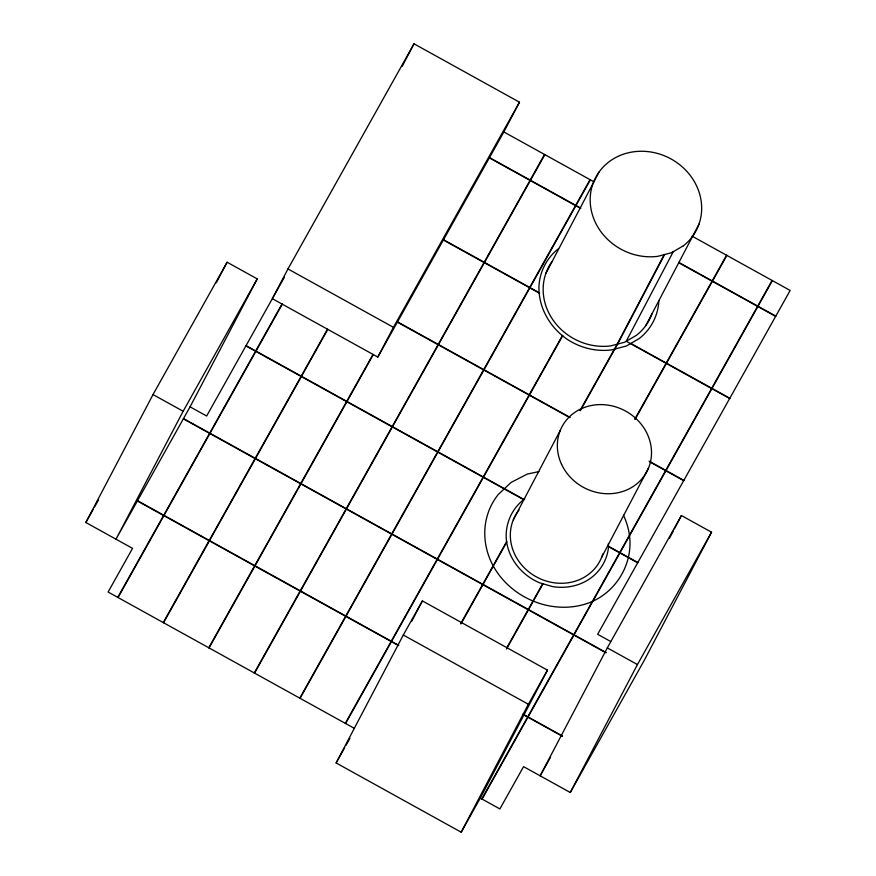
<?xml version="1.0" encoding="UTF-8"?>
<svg xmlns="http://www.w3.org/2000/svg" width="876" height="876" viewBox="0 0 876 876"><rect width="100%" height="100%" fill="white"/><g stroke="black" fill="none" stroke-linecap="round" stroke-linejoin="round"><path stroke-width="1.31" d="M354.156 728.252L108.109 592.034L132.55 548.365L85.837 522.501L153.015 394.572L227.103 262.22L257.237 278.907L190.07 406.836L115.982 539.189L183.15 411.249L257.237 278.907M216.328 282.74L227.103 262.22M287.963 268.932L272.337 298.672L377.819 357.069L503.864 131.947L519.479 102.196L413.998 43.8L287.963 268.932L393.433 327.328L377.819 357.069M402.128 66.412L413.998 43.8M545.803 273.597L599.02 172.079M336.132 762.952L403.299 635.023L422.396 600.914L547.467 670.151L480.3 798.091L461.203 832.2L336.132 762.952L344.695 747.666M411.621 621.423L422.396 600.914M513.292 519.873L560.312 430.313M664.172 254.642L617.153 344.202L580.022 410.537M664.632 254.522L617.624 344.082L580.339 410.669M673.25 251.697L626.231 341.246L666.067 363.31L634.848 419.067M645.82 325.554L699.037 224.037M601.527 557.563L648.536 468.014M461.203 832.2L528.37 704.26L547.467 670.151M480.3 798.091L499.889 808.931L523.563 766.642L570.276 792.495L644.375 660.154L711.542 532.214L681.408 515.526L607.309 647.879L540.142 775.818L550.566 757.192M669.363 538.455L673.173 531.217M674.432 528.808L681.408 515.526M570.276 792.495L637.443 664.566L711.542 532.214M85.837 522.501L93.184 509.394M94.52 507.007L98.528 499.846M284.35 277.232L206.648 416.012L190.07 406.836M117.756 597.366L163.582 515.504L137.368 500.984M281.984 304.016L255.704 350.947L246.068 345.615M118.052 597.531L163.889 515.668L209.09 540.7L163.264 622.562M282.291 304.18L256.011 351.123L301.213 376.143L327.493 329.212M163.56 622.726L209.397 540.864L254.598 565.896L208.762 647.758M327.788 329.376L301.519 376.308L346.721 401.339L373.001 354.408M209.068 647.922L254.905 566.06L300.107 591.081L254.27 672.954M373.296 354.572L347.027 401.504L392.229 426.535L438.066 344.673L397.375 322.149M393.433 327.328L519.479 102.196M544.543 154.472L530.188 180.117L489.498 157.592M254.577 673.118L300.402 591.256L345.615 616.277L299.778 698.15M544.85 154.636L530.484 180.281L575.685 205.312L590.052 179.668M300.085 698.314L345.91 616.452L391.123 641.473L345.286 723.335M590.347 179.832L575.992 205.477L580.744 208.116M562.512 335.333L529.224 394.78L484.023 369.76L529.849 287.897L539.572 293.274M345.582 723.51L391.419 641.637L398.558 645.59M562.775 335.563L529.531 394.956L569.969 417.348M346.009 745.312L349.962 738.26M460.688 623.679L482.61 584.533L437.409 559.501L391.572 641.363L398.711 645.316M506.722 541.467L482.764 584.259L437.562 559.227L483.388 477.365L523.815 499.747M460.995 623.854L482.906 584.697L528.119 609.729L506.865 647.692M506.744 542.124L483.059 584.423L528.272 609.455L542.682 583.701M726.565 255.244L712.21 280.9L678.9 262.461M506.492 649.039L528.414 609.893L573.627 634.914L527.79 716.787L523.027 714.148M543.021 583.81L528.567 609.619L573.78 634.651L619.606 552.778L608.502 546.635M635.155 419.243L666.373 363.474L711.575 388.506L665.749 470.368L649.094 461.148M726.872 255.409L712.506 281.065L757.718 306.096L772.074 280.44M481.8 798.923L527.637 717.061L522.873 714.422M482.107 799.087L527.943 717.225L562.293 736.245M772.38 280.605L758.014 306.261L775.797 316.105M524.713 498.893C510.949 508.836 504.029 526.246 506.777 542.945A52.352 47.523 27.7 0 0 539.463 582.77L552.526 586.581A52.352 47.523 27.7 0 0 608.513 547.171L608.382 543.646M538.882 471.595L527.232 474.091L511.157 482.38L498.236 494.502A74.066 67.233 27.7 0 0 491.326 562.217C507.916 597.016 550.905 615.927 587.588 603.345C616.189 593.391 634.476 562.622 629.045 532.739A74.066 67.233 27.7 0 0 623.482 515.219M503.864 131.947L593.917 181.803M692.073 236.148L790.163 290.449L597.662 634.29L610.682 641.495M489.345 157.866L530.035 180.39L484.198 262.252L443.519 239.728M580.602 208.389L575.839 205.75L530.002 287.624L539.539 292.891M678.747 262.723L712.057 281.174L666.22 363.036L630.819 343.436M775.643 316.378L757.86 306.534L712.035 388.397L729.817 398.241M443.365 240.002L484.045 262.526L438.208 344.399L397.529 321.875M729.664 398.514L711.881 388.67L666.045 470.532L683.827 480.376M569.816 417.622L529.378 395.229L483.541 477.091L524.056 499.517M650.123 462.079L665.596 470.642L619.759 552.504L608.481 546.263M683.674 480.65L665.891 470.806L620.066 552.679L637.837 562.523M245.915 345.889L255.551 351.221L209.725 433.094L183.5 418.575M637.684 562.786L619.912 552.942L574.076 634.815L606.061 652.521M153.015 394.572L183.15 411.249M607.309 647.879L637.443 664.566M183.347 418.848L209.572 433.368L163.735 515.23L137.521 500.711M605.907 652.795L573.922 635.089L528.097 716.951L562.447 735.971M403.299 635.023L528.37 704.26M652.018 313.597A56.841 51.596 27.7 0 1 636.414 335.333L624.468 342.275L610.769 345.889A56.841 51.596 27.7 0 1 553.117 320.167A56.841 51.596 27.7 0 1 552 261.628M602.787 553.982A48.005 43.581 27.7 0 1 537.163 577.306A48.005 43.581 27.7 0 1 519.052 510.062M658.851 300.786A61.189 55.538 27.7 0 1 639.283 338.519L626.417 345.987L611.678 349.885A61.189 55.538 27.7 0 1 566.476 338.804C549.602 326.901 538.379 307.29 538.959 286.408A61.189 55.538 27.7 0 1 558.527 248.664M209.868 433.532L164.042 515.395L209.244 540.426L255.08 458.553L209.868 433.532M255.858 351.396L210.021 433.259L255.234 458.29L301.059 376.417L255.858 351.396M255.376 458.728L209.55 540.591L254.752 565.622L300.588 483.749L255.376 458.728M301.366 376.581L255.529 458.455L300.742 483.475L346.567 401.613L301.366 376.581M300.884 483.924L255.047 565.787L300.26 590.807L346.086 508.945L300.884 483.924M346.874 401.777L301.037 483.651L346.239 508.671L392.076 426.809L346.874 401.777M346.392 509.109L300.556 590.982L345.768 616.003L391.594 534.141L346.392 509.109M392.371 426.973L346.546 508.836L391.747 533.867L437.584 452.005L392.371 426.973M438.361 344.837L392.525 426.7L437.737 451.731L483.563 369.869L438.361 344.837M484.351 262.701L438.515 344.564L483.716 369.595L529.553 287.722L484.351 262.701M530.33 180.555L484.505 262.428L529.706 287.448L575.532 205.586L530.33 180.555M391.9 534.305L346.064 616.178L391.265 641.199L437.102 559.337L391.9 534.305M437.88 452.169L392.054 534.031L437.255 559.063L483.092 477.201L437.88 452.169M483.87 370.033L438.033 451.896L483.245 476.927L529.071 395.054L483.87 370.033M712.352 281.338L666.527 363.201L711.728 388.232L757.565 306.359L712.352 281.338M683.433 245.773L671.487 252.715L657.788 256.329A56.841 51.596 27.7 0 1 590.676 192.819A56.841 51.596 27.7 0 1 671.848 159.41A56.841 51.596 27.7 0 1 683.433 245.773M561.593 464.4A48.005 43.581 27.7 0 0 642.776 477.825A48.005 43.581 27.7 0 0 608.897 405.27A48.005 43.581 27.7 0 0 561.593 464.4"/></g></svg>
